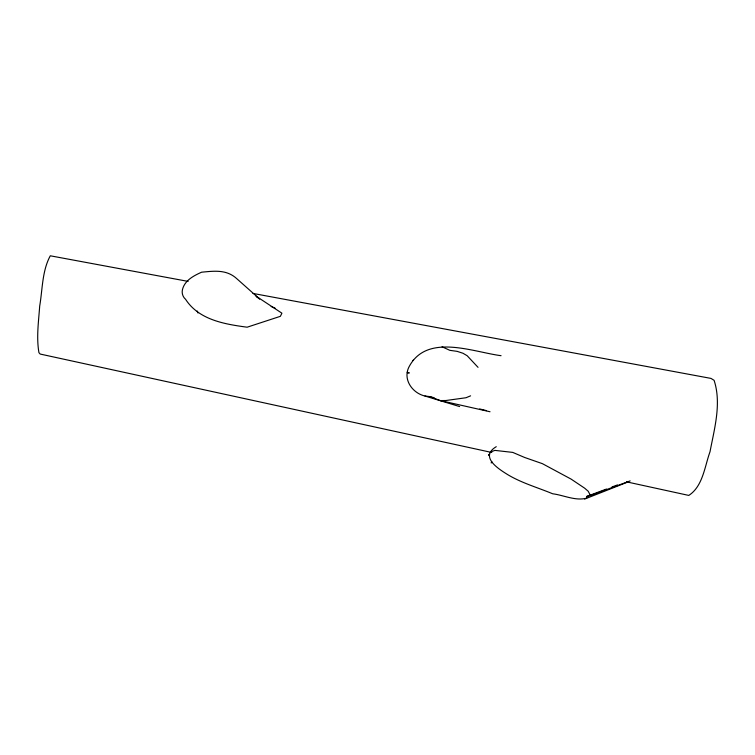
<?xml version="1.0" encoding="UTF-8"?>
<svg xmlns="http://www.w3.org/2000/svg" width="755" height="755" viewBox="0 0 755 755"><rect width="100%" height="100%" fill="white"/><g stroke="black" fill="none" stroke-linecap="round" stroke-linejoin="round"><path stroke-width="1.13" d="M501.065 355.699C472.762 351.972 427.387 333.191 409.333 366.279C402.292 378.831 412.051 393.053 424.989 396.035L459.625 406.577M606.501 489.032L586.805 496.403L586.626 498.121C575.697 501.245 563.777 495.176 552.679 493.779C537.796 487.588 522.196 483.2 508.219 474.942C498.876 469.185 479.01 456.926 496.262 446.686M491.826 461.956L491.146 462.891L492.137 462.286M489.363 454.284L488.494 455.19L489.24 454.453M470.601 395.837L466.005 397.743L445.922 400.518L440.297 400.565L429.557 396.573L424.989 396.035M584.615 499.083L628.387 481.813M491.411 451.688L494.884 450.386L512.73 452.396L524.64 457.473L542.373 463.655L571.101 479.104L584.681 488.202L588.23 491.278L590.429 495.525L630.161 480.897M611.975 486.984L617.448 484.937M586.805 496.403L590.429 495.525M413.287 360.144L412.957 360.494M407.304 372.706L409.286 372.97L407.332 372.262M188.137 281.398L50.302 255.794C42.072 270.828 42.554 289.41 39.694 306.058C38.609 321.517 36.278 337.277 38.939 352.67L40.204 354.057L491.788 452.481M252.991 293.44L710.974 378.406L714.088 380.312C721.676 403.444 714.4 428.585 710.021 451.735C704.67 466.448 702.914 486.314 688.787 495.422L626.574 481.86M440.297 400.565L490.033 411.758M429.557 396.573L434.116 397.706M479.689 408.955L486.522 410.644M256.474 296.668L259.673 299.037L236.976 278.859C226.651 269.233 214.203 270.998 201.576 272.206C193.563 275.801 184.522 280.501 182.399 289.844C181.634 293.327 182.87 297.017 185.588 299.31C198.895 319.922 224.631 324.178 247.14 327.198L280.379 316.317L281.898 313.183L255.917 296.054M271.158 306.464L275.301 308.295M442.052 346.772L449.82 350.329L457.181 351.368L462.957 353.255L467.156 355.718L478.038 367.345M197.206 311.032L197.989 312.995"/></g></svg>
